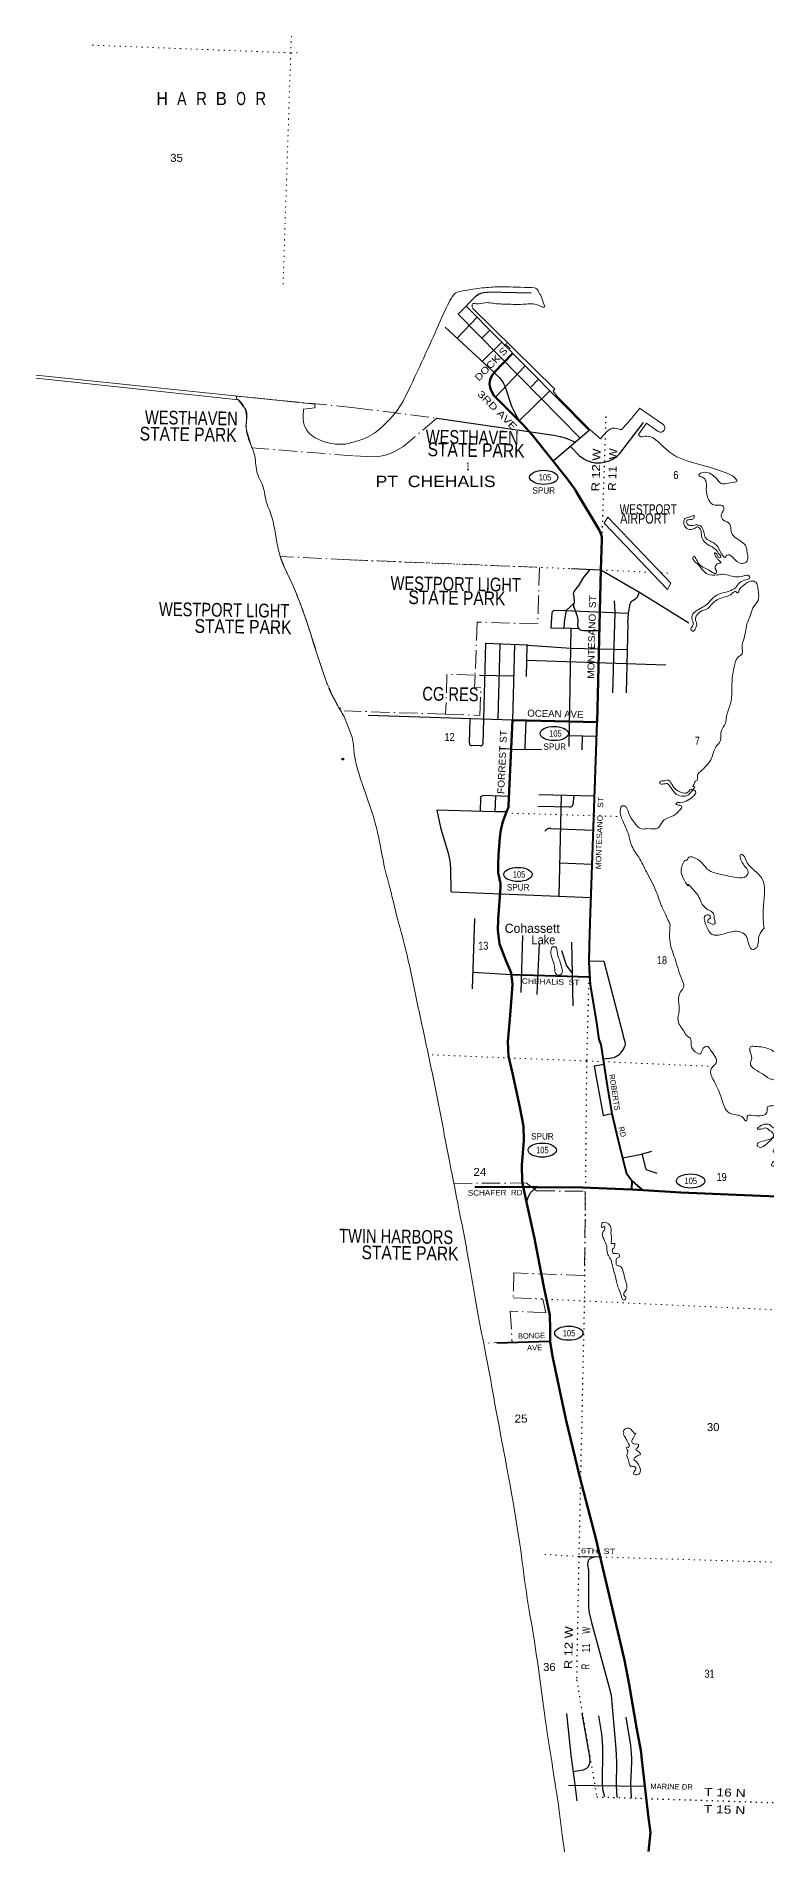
# Model space of a CAD drawing. Header units: feet. Extents: x -820980 to -751810, y -353855 to -168743.
# Drawn here: x -791292 to -775296, y -235966 to -196412 of the extents above; entities that cross this region are included whole.
import ezdxf
from ezdxf.enums import TextEntityAlignment as Align

# ---------------------------------------------------------------- set-up
doc = ezdxf.new("R2010")
doc.units = ezdxf.units.FT
doc.header["$LTSCALE"] = 80
doc.header["$PDMODE"] = 32
doc.header["$PDSIZE"] = 40
doc.linetypes.add('DOT_DASHED', pattern=[7.7, 5, -1.2, 0.3, -1.2])
doc.linetypes.add('DOTTED', pattern=[1.5, 0.3, -1.2])
for name, color, linetype in [('14', 7, 'Continuous'), ('27', 7, 'Continuous'), ('30', 7, 'Continuous'), ('41', 7, 'Continuous'), ('42', 7, 'Continuous')]:
    doc.layers.add(name, color=color, linetype=linetype)
for name, color, linetype, lineweight in [('17', 7, 'Continuous', 25), ('23', 7, 'Continuous', 70), ('24', 7, 'Continuous', 25), ('26', 7, 'Continuous', 40), ('29', 7, 'Continuous', 25), ('36', 7, 'Continuous', 13), ('39', 7, 'Continuous', 13), ('44', 7, 'DOT_DASHED', 13), ('6', 7, 'DOTTED', 25), ('7', 7, 'DOTTED', 13)]:
    doc.layers.add(name, color=color, linetype=linetype, lineweight=lineweight)

msp = doc.modelspace()

# ---------------------------------------------------------------- linework, layer by layer
at = {"layer": '14'}
msp.add_point((-784581.02, -212219.98), dxfattribs=at)
at = {"layer": '17'}
for centre, major_axis in [((-780179, -206060.03), (-309.24, 1)), ((-779950.18, -211662.08), (-309.24, 1)), ((-780745.03, -214744.33), (-309.24, 1)), ((-780213.07, -220772.42), (309.24, -1)), ((-776963.81, -221447.85), (309.24, -1)), ((-779631.02, -224777.01), (309.24, -1))]:
    msp.add_ellipse(centre, major_axis=major_axis, ratio=0.500121, dxfattribs=at)
at = {"layer": '23'}
for p, q in [((-780557.07, -221900.74), (-780629.5, -221572.46)), ((-778006.1, -221651.56), (-778254.85, -221636.18))]:
    msp.add_line(p, q, dxfattribs=at)
for points in [[(-779010.98, -211416.85), (-778928.45, -208085.71), (-778906.3, -207427.81), (-778906.52, -207402.12), (-778910.12, -207365.04), (-778917.58, -207328.54), (-778928.81, -207293.02), (-778943.69, -207258.87), (-778966.29, -207210.87), (-779460.21, -206386.28), (-779501.19, -206319.06), (-779656.34, -206099.5), (-780430.57, -205132.03), (-780629.21, -204910.9), (-781269.37, -204267.47), (-781319.15, -204189.24), (-781353.81, -204104.7), (-781365.41, -204014.08), (-781353.15, -203923.53), (-781317.88, -203839.25), (-781262, -203766.96), (-780857.51, -203347.34)], [(-781179.57, -215722.95), (-781129.46, -215024.78), (-781127.19, -214983.4), (-781129.27, -214942.02), (-781135.65, -214901.08), (-781140.05, -214884.49), (-781146.82, -214859.35), (-781151.71, -214834.49), (-781169.6, -214743.54), (-781174.51, -214718.6), (-781175.31, -214693.54), (-781180.77, -214522.22), (-781174.02, -214316.78), (-781139.63, -213934.87), (-781121.14, -213775.46), (-781086.08, -213618.86), (-781034.85, -213466.79), (-780977.47, -213339.29), (-780964.24, -213307.06), (-780954.45, -213273.63), (-780948.21, -213239.35), (-780948.02, -213237.85), (-780861.77, -211371.55), (-779010.98, -211416.85)], [(-780659.96, -221101.9), (-780618.37, -220560.21), (-780619.87, -220252.28), (-780703.36, -219829.84), (-780862.5, -219089.79), (-780949.06, -218717.6), (-780966.46, -218401.27), (-780916.01, -217822.82), (-780867.6, -217151.75), (-780894.32, -216895.59), (-780999.47, -216641.71), (-781152.23, -216264.03), (-781188.06, -215963.39), (-781179.57, -215722.95)], [(-778006.1, -221651.56), (-777175.93, -221702.9), (-775957.07, -221749.98), (-774904.88, -221791.37), (-774004.93, -221809.26), (-773863.83, -221812.14), (-773630.41, -221775.28), (-773085.37, -221565.97), (-772411.55, -221349.45), (-771375.07, -220994.04), (-769775.09, -220432.21), (-768591.26, -220027.28), (-768183.71, -219857.19), (-767761.68, -219572.72), (-767433.33, -219251.96), (-767009.33, -218780.38), (-766689.61, -218393.02), (-766248.83, -217793.02), (-766113.75, -217530.71), (-766019.59, -217313.1), (-765855.41, -216773.39), (-765728.25, -216246.88)], [(-780629.5, -221572.46), (-780655.44, -221454.9), (-780659.96, -221101.9)], [(-780340.13, -221584.16), (-780607.58, -221573.35), (-780629.5, -221572.46)], [(-778254.85, -221636.18), (-778442.37, -221624.58), (-779331.98, -221592.84), (-780314.55, -221585.19), (-780340.13, -221584.16)], [(-777887.49, -236107.92), (-777846.6, -235696.29), (-777896.79, -235314.84), (-778042.61, -234041.79), (-778046.42, -233937.07), (-778151.62, -233401.46), (-778308.46, -232458.21), (-778413.78, -231928.63), (-779038.63, -229268.52), (-779391.91, -227922.48), (-779694.62, -226656.03), (-779983.75, -225317.43), (-780040.78, -224974.07), (-780038.44, -224674.27), (-780046.27, -224380.29), (-780179.85, -223761.55), (-780389.86, -222672.23), (-780554.6, -221911.93), (-780557.07, -221900.74)]]:
    msp.add_lwpolyline(points, dxfattribs=at)
msp.add_lwpolyline([(-780659.96, -221101.9), (-780660.02, -221102.63), (-780659.98, -221100.62)], close=True, dxfattribs=at)
at = {"layer": '24'}
msp.add_lwpolyline([(-780557.07, -221900.74), (-780545.24, -221870.87), (-780505.37, -221770.14), (-780467.44, -221710.18), (-780363.61, -221607.4), (-780340.13, -221584.16)], dxfattribs=at)
at = {"layer": '26'}
for p, q in [((-779162.27, -215791.95), (-779010.98, -211416.85)), ((-778254.85, -221636.18), (-778241.04, -221444.09)), ((-781685.49, -221577.85), (-780629.5, -221572.46)), ((-781204.6, -224984.55), (-780044.33, -224951.85))]:
    msp.add_line(p, q, dxfattribs=at)
for points in [[(-778241.04, -221444.09), (-778271.17, -221417.07), (-778363.06, -221296.31), (-778546.56, -220567.79), (-778678.82, -219981.27), (-778784.36, -219367.17), (-778921.88, -218460.57), (-778967.91, -218356.92), (-779025.28, -217935.06), (-779157.5, -217157.37), (-779188.78, -216659.13), (-779179.67, -216287.74), (-779162.27, -215791.95)], [(-780893.05, -216933.77), (-780891.12, -216933.89), (-779177.24, -216982.02)], [(-778006.1, -221651.56), (-778032.78, -221628.39), (-778119.31, -221553.25), (-778241.04, -221444.09)]]:
    msp.add_lwpolyline(points, dxfattribs=at)
at = {"layer": '29'}
for p, q in [((-781659.12, -202086.94), (-782056.98, -202492.41)), ((-780457.89, -202033.19), (-781419.98, -202013.06)), ((-782056.98, -202492.41), (-779379.3, -205200.05)), ((-781880.67, -202312.73), (-779187.39, -205036.15)), ((-782337.61, -202774.28), (-781262, -203766.96)), ((-781635.99, -202560.15), (-782074.92, -203016.72)), ((-781358.51, -202840.73), (-781538.67, -203016.52)), ((-781106.9, -203107.13), (-781519.86, -203516.68)), ((-780583.51, -203624.4), (-781231.04, -204298.92)), ((-780296.52, -203914.61), (-780472.4, -204094.72)), ((-780714.74, -204824.93), (-780043.74, -204170.22)), ((-782523.91, -204766.53), (-779962.45, -205135.3)), ((-778512.79, -205535.63), (-777997.94, -204862.22)), ((-779187.39, -205036.15), (-779971.44, -205705.76)), ((-779727.97, -208969.44), (-779962.3, -208977.44)), ((-779727.97, -208969.44), (-778321.58, -209027.83)), ((-778339.09, -209239.99), (-778374.85, -210774.77)), ((-779413.21, -209371.08), (-779741.01, -209359.81)), ((-779589.79, -209368.26), (-779632.69, -211947.51)), ((-781456.86, -209688.04), (-780544.41, -209725.49)), ((-780823.17, -209714.05), (-780861.77, -211371.55)), ((-780547.34, -209729.49), (-780566.59, -210418.23)), ((-781584.73, -210384.81), (-780842.14, -210403.77)), ((-777507.65, -210170.23), (-780556.82, -210068.62)), ((-780861.77, -211371.55), (-784020.83, -211265.5)), ((-781565.86, -211930.01), (-781759.35, -211924.95)), ((-780888.54, -212003.79), (-781153.18, -211989.56)), ((-779625.73, -211708.86), (-779022.74, -211722.01)), ((-779338.32, -211718.25), (-779345.24, -212017.79)), ((-781565.73, -213074.93), (-781572.76, -213362.45)), ((-780938.76, -213040.18), (-781504.1, -213018.95)), ((-781235.57, -213028.9), (-781247.6, -213371.62)), ((-780289.44, -212998.24), (-779068.7, -213023.27)), ((-779799.89, -213008.28), (-779851.34, -215216.88)), ((-779523.11, -213013.95), (-779545.3, -213220.23)), ((-779607.72, -213273.51), (-780307.56, -213259)), ((-780028.61, -213740.62), (-779092.14, -213772.5)), ((-782223.67, -214614), (-782216.23, -215098.81)), ((-779834.35, -214487.41), (-779117.97, -214516.23)), ((-782195.43, -215123.87), (-779143.27, -215244.97)), ((-781697.65, -215705.2), (-781749.82, -217244.93)), ((-780641.85, -216078.1), (-780682.45, -217328.91)), ((-780283.69, -216247.02), (-780329.6, -217368.91)), ((-779573.8, -216224.48), (-779543.11, -217619.74)), ((-781726.54, -216882.53), (-780893.05, -216933.77)), ((-779412.28, -229656.7), (-778940.82, -229669.84)), ((-779638.57, -234658.01), (-777974.48, -234685.45))]:
    msp.add_line(p, q, dxfattribs=at)
for points in [[(-781659.12, -202086.94), (-781611.17, -202056.96), (-781558.16, -202034.52), (-781490.87, -202020.24), (-781419.98, -202013.06)], [(-781262, -203766.96), (-781154.41, -203875.33), (-781101.39, -203936.52), (-781060.61, -204005.87), (-781025.95, -204083.38), (-780913.8, -204417.89), (-780883.21, -204501.52), (-780805.73, -204660.61), (-780714.74, -204824.93)], [(-779962.45, -205135.3), (-779820.86, -205163.4), (-779710.75, -205196.03), (-779588.4, -205247.02), (-779490.53, -205293.94)], [(-779597.69, -205386.56), (-779396.73, -205589.69), (-779304.97, -205654.96), (-779235.64, -205693.72), (-779129.61, -205726.35), (-779052.13, -205740.63), (-778935.9, -205742.67), (-778858.41, -205730.43), (-778750.34, -205701.87), (-778666.74, -205663.12), (-778570.9, -205595.81), (-778512.79, -205535.63)], [(-779569.58, -208052.47), (-778927.15, -208082.54), (-778060.86, -208584.17), (-777000.26, -209241.84)], [(-779169.01, -208071.7), (-779306.01, -208238.76), (-779332.73, -208277.37), (-779415.27, -208419.36), (-779498.4, -208528.66), (-779523.93, -208563.72), (-779531.65, -208585.69), (-779535.81, -208608.86), (-779531.65, -208628.47), (-779519.77, -208692.62), (-779512.65, -208762.73), (-779512.65, -208785.3), (-779529.27, -208854.21), (-779530.47, -208874.42), (-779526.9, -208888.67), (-779517.4, -208913.62), (-779467.52, -209037.18), (-779450.31, -209096.01), (-779438.43, -209145.91), (-779434.27, -209189.26), (-779441.39, -209300.95), (-779435.46, -209333.04), (-779417.64, -209360.35), (-779391.51, -209388.87), (-779380.83, -209396.01), (-779365.39, -209400.76), (-779310.76, -209405.5), (-778959.09, -209411.01)], [(-779519.88, -208815.28), (-779688.41, -208972.72), (-779724.67, -209176.1), (-779736.24, -209242.13), (-779741.01, -209359.81)], [(-778639.13, -208763.51), (-778626.73, -209006.9), (-778677.84, -210769.69)], [(-778339.09, -209239.99), (-778321.79, -209029.16), (-778290.92, -208829.55), (-778276.66, -208796.29), (-778260.64, -208774.31), (-778245.79, -208760.64), (-778169.78, -208717.87), (-778138.9, -208689.35), (-778130, -208678.07), (-778117.53, -208658.46), (-778096.15, -208603.81), (-778090.88, -208566.79)], [(-780003.86, -209023.9), (-780023.74, -209347.91), (-779741.01, -209359.81)], [(-779962.3, -208977.44), (-779971.96, -208979.85), (-779980.28, -208983.42), (-779990.67, -208991.44), (-779995.12, -208997.68), (-779999.28, -209005.4), (-780003.86, -209023.9)], [(-781456.86, -209688.04), (-781497.65, -211350.2), (-781515.78, -211891.87)], [(-781138.03, -209701.12), (-781182.34, -211345.97), (-781182.73, -211358.18)], [(-780544.41, -209725.49), (-780530.41, -209727.83), (-779590.61, -209798.04), (-778352.77, -209827.31)], [(-781807.49, -211872.81), (-781789.48, -211339.38), (-781787.57, -211339.51)], [(-780575.3, -211377.2), (-780592.21, -211967.24), (-780594.09, -212002.94)], [(-781807.49, -211872.81), (-781804.12, -211898.82), (-781799.37, -211909.51), (-781794.32, -211913.97), (-781779.78, -211921.98), (-781759.35, -211924.95)], [(-781565.86, -211930.01), (-781545.23, -211927.92), (-781536.32, -211924.95), (-781529.49, -211919.91), (-781519.69, -211908.91), (-781515.78, -211891.87)], [(-780888.54, -212003.79), (-780228.35, -212013.21), (-780230.26, -212009.14)], [(-781565.73, -213074.93), (-781559.48, -213054.28), (-781544.04, -213032.89), (-781527.41, -213022.2), (-781504.1, -213018.95)], [(-780999.34, -213377.01), (-781253.62, -213371.48), (-782522.51, -213341.79)], [(-782522.51, -213341.79), (-782442.03, -213719.37), (-782275.82, -214281.77)], [(-779607.72, -213273.51), (-779583.91, -213268.73), (-779563.72, -213255.66), (-779550.66, -213240.21), (-779545.3, -213220.23)], [(-780028.61, -213740.62), (-780065.48, -213741.01), (-780073.79, -213742.2), (-780090.42, -213748.14), (-780111.79, -213761.21), (-780140.3, -213783.78), (-780147.42, -213793.29), (-780153.68, -213805.04)], [(-782275.82, -214281.77), (-782235.21, -214446.75), (-782228.08, -214520.42), (-782223.67, -214614)], [(-782216.23, -215098.81), (-782210.87, -215113.89), (-782195.43, -215123.87)], [(-779794.67, -216404.73), (-779683.24, -216741.26), (-779560.56, -216901.39)], [(-779184.64, -216631.28), (-778861.21, -216642.72), (-778433.13, -218295.6)], [(-778878.8, -218773.23), (-778732.56, -218763.94), (-778648.99, -218745.37), (-778574.71, -218712.85), (-778523.64, -218675.69), (-778484.18, -218636.21), (-778451.68, -218589.77), (-778405.25, -218508.48), (-778395.97, -218485.26), (-778391.32, -218452.75), (-778400.61, -218406.3), (-778407.57, -218383.08), (-778433.13, -218295.6)], [(-778855.38, -218898.7), (-779076.7, -218938.11), (-778882.51, -220015), (-778761.66, -219989.38), (-778681.66, -219973.38)], [(-778451.93, -220939.44), (-778042.28, -220858.66), (-777815.81, -220793.24)], [(-778030.14, -220854.91), (-777954.31, -221164.48), (-777936.83, -221193.04), (-777903.07, -221211.9), (-777701.46, -221276.73)], [(-779047.68, -229666.98), (-779127.36, -229690.78), (-779162.18, -229707.03), (-779183.06, -229725.64), (-779199.32, -229741.87), (-779215.57, -229781.35), (-779220.2, -229827.83), (-779201.63, -229976.46), (-779197, -230029.85), (-779201.63, -230775.37), (-779185.39, -230891.47), (-779136.63, -231100.51), (-778755.93, -232493.95), (-778707.19, -232691.35), (-778690.93, -232865.54), (-778602.72, -233863), (-778588.79, -234147.51), (-778598.07, -234677.01), (-778580.23, -234930.12)], [(-779445.25, -235001.55), (-779510.39, -234538.83), (-779580.03, -234004.67), (-779617.18, -233656.31), (-779674.41, -233092.08)], [(-779538.24, -234363.49), (-779308.43, -234324.01), (-779278.25, -234312.39), (-779263.99, -234304.51), (-779233.81, -234285.93), (-779206.29, -234256.66), (-779178.43, -234205.56), (-779162.18, -234133.57), (-779169.14, -234038.35), (-779335.7, -233095.14)], [(-778845.24, -234918.83), (-778878.97, -234781.52), (-778892.9, -234651.47), (-778888.25, -233861.84), (-778892.9, -233707.4), (-778906.83, -233541.35), (-778976.51, -233144.91)], [(-778260.21, -234939.26), (-778275.41, -234628.24), (-778249.88, -234157.95), (-778252.2, -234070.86), (-778259.16, -233967.51), (-778275.41, -233796.82), (-778377.93, -233170.6)]]:
    msp.add_lwpolyline(points, dxfattribs=at)
at = {"layer": '36'}
for p, q in [((-777469.43, -208511), (-778854.5, -207064.58)), ((-777468.94, -208512.8), (-777394.35, -208377.4))]:
    msp.add_line(p, q, dxfattribs=at)
msp.add_lwpolyline([(-778854.5, -207064.58), (-778779.91, -206929.18), (-777394.35, -208377.4)], dxfattribs=at)
at = {"layer": '39'}
for p, q in [((-780248.2, -202061.71), (-780157.13, -202330.05)), ((-791292.29, -203889.81), (-786859.18, -204364.36)), ((-785436.6, -204566.2), (-785188.55, -204541.09)), ((-778085.2, -204545.33), (-777570.53, -204899.89))]:
    msp.add_line(p, q, dxfattribs=at)
for points in [[(-781729.04, -202368.63), (-779940.38, -204132.25), (-779973.51, -204175.68), (-779875.96, -204296.5), (-779166.12, -205018.29), (-778937.99, -205220.52)], [(-791288.1, -203828.48), (-785187.59, -204462.65), (-785188.55, -204541.09)], [(-777675.24, -205056.58), (-777928.27, -204874.47), (-778104.13, -205124.3)]]:
    msp.add_lwpolyline(points, dxfattribs=at)
msp.add_arc((-777624.6, -204977.09), 94.25, 237.49945, 54.99392, dxfattribs=at)
for points in [[(-784350.41, -205289.47), (-784092.46, -205206.42), (-783702.86, -204940.29), (-783375.21, -204576.27), (-783098.32, -204064.4), (-782711.68, -203235.66), (-782408.84, -202557.64), (-782202.45, -202142.57), (-782105.4, -202026.3), (-781947.74, -201979.77), (-781524.75, -201917.33), (-781156.86, -201893.8), (-780510.76, -201904.89), (-780299.74, -201980.15), (-780251.46, -202061.64), (-780247.44, -202061.73)], [(-780157.13, -202330.05), (-780203.65, -202335.99), (-780271.3, -202310.3), (-780408.75, -202264.9), (-780493.06, -202264.93), (-780633.82, -202275.7), (-781061.24, -202269.72), (-781195.61, -202264.57), (-781319.72, -202249.61), (-781462.02, -202240.26), (-781655.22, -202261.85), (-781737.62, -202265.95), (-781746.49, -202301.91), (-781745.18, -202332.08), (-781729.93, -202366.59), (-781731.84, -202362.53)], [(-786859.18, -204364.36), (-786716.04, -204563.03), (-786689.38, -205026.9), (-786596.55, -205334.33), (-786507.76, -205589.27), (-786446.43, -205986.05), (-786338.98, -206225.61), (-786238.3, -206644.02), (-786159.49, -206844.25), (-786004.24, -207572.64), (-785992.88, -207619.9)], [(-785436.49, -204563.79), (-785446.93, -204786.76), (-785367.71, -205029.27), (-785041.01, -205261.14), (-784698.29, -205334.65), (-784464.77, -205321.46), (-784350.41, -205289.47)], [(-778937.99, -205220.52), (-778810.05, -205070.82), (-778679.59, -204985.48), (-778553.43, -204998.47), (-778473.41, -205010.39), (-778436.41, -204973.08), (-778370.44, -204898.28), (-778248.84, -204762.5), (-778176.43, -204669.76), (-778141.29, -204626.39), (-778092.73, -204565.94), (-778085.2, -204545.33)], [(-778104.7, -205123.49), (-778077.5, -205162.3), (-777965.05, -205160.91), (-777664.97, -205290.48), (-777466.55, -205475.94), (-777262.9, -205609.29), (-776667.3, -205806.05), (-776147.41, -205978.94), (-775979.32, -206087.35), (-775950.63, -206148.29), (-776007.27, -206167.06), (-776178.5, -206193.19), (-776296.91, -206192.43), (-776361.72, -206130.64), (-776428.2, -206054.74), (-776544.69, -205971.66), (-776694.79, -205952.07), (-776780.22, -206000.3), (-776782.41, -206008.29), (-776697.36, -206062.51), (-776632.74, -206132.33), (-776621.18, -206325.48), (-776570.01, -206541.65), (-776484.31, -206654.15), (-776364.17, -206667.01), (-776246.41, -206695.88), (-776237.83, -206758.36), (-776299.1, -206889.53), (-776241.3, -206993.34), (-776108.85, -207080.82), (-776083.29, -207189.91), (-776055.72, -207299.05), (-775852.87, -207466.53), (-775745.24, -207585.58), (-775733.2, -207672.25), (-775715.34, -207767.09), (-775721.65, -207865.39), (-775728.5, -207884.17)], [(-775728.5, -207884.17), (-775759.07, -207920.77), (-775849.86, -207940.75), (-776041.61, -207813.71), (-776142.57, -207753.08), (-776183.31, -207778.25), (-776210.23, -207813.78), (-776251.75, -207786.69), (-776367.4, -207581.07), (-776519.17, -207460.99), (-776622.09, -207398.31), (-776682.64, -207240.18), (-776744.31, -207130.25), (-776839.91, -207097.88), (-776990.8, -207112.43), (-777049.81, -207060.82), (-777044.49, -207004.69), (-776957.62, -206980.6), (-776896.91, -206959.92), (-776887.95, -206919.95), (-776893.27, -206889.69), (-776915.57, -206899.22), (-776968.39, -206926.11), (-777055.08, -206942.16), (-777104.3, -206987.22), (-777110.42, -207077.48), (-777072.12, -207156.74), (-776950.68, -207199.76), (-776859.56, -207165.73), (-776812.9, -207144.72), (-776747.91, -207198.47), (-776727.15, -207341.61), (-776667.77, -207463.54), (-776543.43, -207554.85), (-776409.07, -207646.39), (-776336.99, -207740.5), (-776300.18, -207797.61), (-776334.85, -207820.91), (-776373.8, -207769.77), (-776418.68, -207714.48), (-776436.65, -207710.04), (-776429.88, -207764.44), (-776383.23, -207829.82), (-776342.22, -207879), (-776297.16, -207926.26), (-776361.78, -207942.83), (-776417.21, -207995.78), (-776426.78, -208061.86), (-776399.63, -208102.68), (-776402.8, -208152.83), (-776488.79, -208138.76), (-776603.51, -208065.76), (-776726.49, -208002.61), (-776824.19, -207887.82), (-776876.02, -207786.15)], [(-785992.88, -207619.9), (-785931.95, -207839.03), (-785735.89, -208285.24), (-785315.35, -209382), (-784969.66, -210439.67), (-784708.34, -211019.19), (-784550.16, -211290.99)], [(-776876.02, -207786.15), (-776906.16, -207787.45), (-776917.03, -207823.36), (-776833.33, -207935.82), (-776586.07, -208178.68), (-776379.66, -208193.55), (-776250.84, -208178.48), (-776097.06, -208212.22), (-775951.08, -208235.72), (-775777.84, -208209.64), (-775697.5, -208207.5), (-775666.52, -208256.45), (-775729.6, -208293.14), (-775893.84, -208363.64), (-775978.57, -208468.14), (-776122.93, -208547.13), (-776463.39, -208685.83), (-776603.37, -208835.25), (-776855.89, -208990.07), (-776941.09, -209114.65), (-776909.88, -209239.94), (-776923.7, -209315.96), (-776959.53, -209389.46), (-776922.21, -209424.49), (-776852.22, -209349.78), (-776833.88, -209251.76), (-776858.42, -209184.89), (-776840.36, -209098.92), (-776755.76, -209000.44), (-776591.48, -208927.94), (-776488.64, -208821.86), (-776341.71, -208718.81), (-776066.11, -208606.72), (-775998.73, -208558.07), (-775968.55, -208554.76), (-775961.18, -208583.06), (-775937.19, -208587.64), (-775899.49, -208520.21), (-775837.62, -208449.33), (-775670.4, -208336.72), (-775574.08, -208330.14)], [(-775574.08, -208330.14), (-775540.32, -208353.82), (-775485.93, -208517.83), (-775489.4, -208752.82), (-775599.56, -208914.98), (-775657.75, -209086.4), (-775732.13, -209263.47), (-775764.52, -209447.55), (-775817.4, -209649.23), (-775838.31, -209771.3), (-775837.66, -209915.97), (-775923.7, -209990.3), (-776011.06, -210207.25), (-776052.64, -210441.34), (-776096.35, -211024.96), (-776178.76, -211288.23), (-776200.18, -211432.39), (-776294.81, -211617.02), (-776317.78, -211827.44), (-776402.75, -211941.98), (-776507.13, -212200.72), (-776717.94, -212460.98), (-776817.33, -212591.26), (-776811.35, -212650.35)], [(-784550.16, -211290.99), (-784462.26, -211516.36), (-784357.02, -211824.2), (-784340.84, -211991.33), (-784112.7, -212882.68), (-783883.75, -213567.11), (-783781.27, -213993.43), (-783677.31, -214528.27), (-783556.07, -215011.28), (-783471.51, -215344.75), (-783400.14, -215641.76)], [(-776811.35, -212650.35), (-776813.14, -212669.71), (-776868.24, -212708.6), (-776883.5, -212760.48), (-776915, -212820.02), (-776873.01, -212827.03), (-776908.33, -212878.44), (-776962.73, -212887.21), (-777022.31, -212946.09), (-777184.91, -212946.3), (-777375.59, -212773.08), (-777465.72, -212678.55), (-777528.29, -212693.16), (-777621, -212709.08), (-777647.87, -212742.6), (-777576.21, -212768.39), (-777481.64, -212758.55), (-777397.24, -212840.88), (-777274.31, -212992.43), (-777112.69, -213034.39), (-776978.78, -212973.23), (-776892.75, -212898.89), (-776855.28, -212927.9), (-776889.49, -213017.51), (-777026.29, -213116.77), (-777184.22, -213175.36), (-777250.43, -213173.81), (-777287.2, -213201.08), (-777255.52, -213219.9), (-777187.59, -213233.54)], [(-777234.94, -213373.35), (-777310.87, -213441.61), (-777456.95, -213508.51), (-777568.89, -213574.2), (-777678.86, -213728.34), (-777897.96, -213741.3), (-778042.65, -213747.96), (-778203.84, -213601.54), (-778317.9, -213414.04), (-778412.32, -213245.07), (-778462.48, -213243.9), (-778502.47, -213323.33), (-778450.04, -213571.67), (-778387.06, -213711.77), (-778320.82, -213884.09), (-778265.36, -214088.31), (-778101.28, -214369.4), (-777930.07, -214688.84), (-777724.9, -215101.48), (-777621.06, -215383.17), (-777518.01, -215612.61), (-777453.03, -215752.76), (-777413.1, -215848.12)], [(-777187.59, -213233.54), (-777155.96, -213254.37), (-777204.06, -213337.63), (-777234.94, -213373.35)], [(-776615.21, -215877.73), (-776663.64, -215731.04), (-776658, -215660.86), (-776605.04, -215627.94), (-776549.14, -215641.31), (-776532.35, -215695.94), (-776581.34, -215730.96), (-776584.47, -215779.11), (-776523.07, -215814.7), (-776457.29, -215834.32), (-776428.45, -215802.85), (-776444.78, -215728.13), (-776450.98, -215649.63), (-776475.56, -215584.76), (-776598.27, -215509.57), (-776750.26, -215313.14), (-776833.02, -215160.52), (-777023.6, -214983.28), (-777021.69, -214987.34), (-777107.11, -214862.79), (-777156.5, -214570.31), (-777105.64, -214454.98), (-777072.93, -214429.62), (-777046.85, -214430.23), (-777028.05, -214398.53), (-777007.28, -214368.88), (-776849.26, -214392.67), (-776709.2, -214498.41), (-776568.26, -214652.39), (-776353.32, -214731.75), (-775951.7, -214811.46), (-775746.27, -214782.11), (-775706.38, -214706.7), (-775720.93, -214642.07), (-775796.93, -214543.86), (-775862.33, -214421.78), (-775882.53, -214340.95), (-775873.76, -214309.01), (-775833.59, -214307.94), (-775758.01, -214424.22), (-775578.54, -214647.41), (-775388.7, -214856.78), (-775345.93, -215088.83), (-775372.36, -215447.83), (-775376.25, -215700.89), (-775362.22, -215874), (-775358.11, -215921.27)], [(-783400.14, -215641.76), (-783204.5, -216377.62), (-782957.26, -217512.04), (-782703.06, -218696.92), (-782462.78, -219875.45), (-782236.57, -221053.67), (-782036.9, -222062.27), (-781805.69, -223288.9), (-781632.31, -224304.97), (-781445.29, -225246.87), (-781227.5, -226443.02), (-780703.25, -229392.7), (-780560.69, -230440.28), (-780384.57, -231516.78), (-780142.18, -233258.83), (-779977.77, -234318.97), (-779864.49, -235041.91), (-779743.85, -235986.37), (-779597.61, -237050.13), (-779530.7, -237496.35), (-779418.92, -238100.52), (-779327.39, -238996.05), (-779243.93, -239987.99), (-779175.94, -240951.41), (-779082.75, -241768.49), (-778920.42, -243210.93), (-778790.96, -244497.7), (-778715.54, -245584.04), (-778613.17, -247011.08), (-778552.23, -248306.39), (-778446.75, -249681.17), (-778449.44, -250850.3), (-778424.28, -251842.97), (-778376.69, -252536.28), (-778381.48, -253803.98), (-778362.81, -255955.63), (-778371.24, -256921.39), (-778424.43, -257628.57), (-778423.9, -258077.34), (-778361.91, -258565.71), (-778412.83, -259450.04), (-778487.42, -260313.71), (-778536.18, -260622.54), (-778639.55, -260948.27), (-778638.91, -261107.27), (-778671.34, -261309.8), (-778708.6, -261455.88), (-778711.16, -261576.57), (-778721.58, -261604.82)], [(-777413.1, -215848.12), (-777415.41, -216223.92), (-777297.18, -216618.95), (-777149.72, -217056.88), (-777112.53, -217198.57), (-777187.32, -217313.64), (-777218.21, -217727.51), (-777240.94, -217946.35), (-777103.35, -218186.86), (-777042.96, -218276.74), (-776975.64, -218324.51), (-776950.85, -218482.03), (-776815.88, -218656.06), (-776761.98, -218673.36), (-776707.71, -218577.96), (-776609.58, -218499.64), (-776526.96, -218583.97), (-776406.35, -218866.36), (-776461.99, -218931.54), (-776522.03, -219014.73), (-776476.13, -219219), (-776305.2, -219593.06), (-776102.18, -219969.84), (-775856.3, -220031.62), (-775806.98, -220074.97), (-775749.92, -220132.58), (-775731.42, -220112.87), (-775727.79, -220036.48), (-775594.7, -220015.27), (-775389.68, -220013.77), (-775297.96, -219953.41), (-775279.16, -219825.04), (-775224.5, -219806.12), (-775035.3, -219792.19), (-774886.18, -219773.36), (-774772.11, -219890.59), (-774826.38, -220080.56), (-774962.67, -220158.04), (-775054.47, -220222.42), (-775158.24, -220282.51), (-775209.44, -220233.08), (-775327.4, -220204.31), (-775444.89, -220248), (-775504.42, -220307.05), (-775422.15, -220312.9), (-775307.1, -220289.28), (-775210.17, -220361.86), (-775170.63, -220392.92), (-775147.76, -220451.78), (-775310.77, -220556.85), (-775506.12, -220671.26), (-775490.48, -220691.73), (-775263.54, -220604.18), (-775041.69, -220472.24), (-774973.04, -220552.24), (-775096.64, -220694.4), (-775147.41, -220814.02), (-775089.58, -220835.42), (-775062.23, -220872.25), (-775113.34, -220913.38), (-775082.57, -220978.46), (-775147.87, -221025.31), (-775185.91, -221113.01), (-775139.96, -221126.1), (-775033.12, -221015.77), (-774976.03, -220787.62), (-774896.24, -220626.39), (-774837.09, -220680.02), (-774870.81, -220753.73), (-774882.09, -220811.84), (-774843.71, -220802.62), (-774816.27, -220835.43), (-774863.2, -220868.6), (-774912.34, -220911.79), (-774926.53, -221012.09), (-774981.75, -221057.16), (-775083.93, -221231.99), (-775014.01, -221251.64), (-774989.39, -221322.62), (-774939.94, -221265.36), (-774941.91, -221263.3), (-774833.61, -221273.75), (-774798.26, -221312.76), (-774770.14, -221313.39), (-774732.4, -221239.76), (-774605.09, -221111.77), (-774525.81, -221163.84), (-774567.9, -221253.46), (-774647.22, -221297.99), (-774691.15, -221379.53), (-774757.78, -221394.15)], [(-776615.21, -215877.73), (-776491.4, -216055.19), (-776290.53, -216059.63), (-776039.91, -215992.73), (-775863.32, -216004.68), (-775740.82, -216103.99), (-775733.17, -216122.27), (-775686.5, -216290.33), (-775602.13, -216386.78), (-775518.7, -216338.31), (-775476.31, -216140.02), (-775421.1, -216000.38), (-775358.11, -215921.27)], [(-779989.99, -216327.97), (-779921.69, -216329.48), (-779880.32, -216463.21), (-779822.19, -216659.7), (-779779.23, -216813.59), (-779773.72, -216837.86), (-779799.7, -216925.83), (-779900.35, -216933.67), (-779943.13, -216771.73), (-780004.9, -216557.05), (-780019.35, -216385.68), (-779991.38, -216330.72)], [(-775665.18, -218601.02), (-775655.31, -218514.7), (-775558.63, -218504.77), (-775380.11, -218520.79), (-775125.09, -218625.04), (-774899.68, -218799.06), (-774612.85, -218920.11), (-774389.76, -218919.01), (-774243.5, -218940.36), (-774192.17, -218983.75), (-774077.8, -219181.48), (-774020.57, -219231.04), (-773824.4, -219267.58), (-773582.62, -219427.88), (-773491.58, -219588.87), (-773450.76, -219748.76), (-773480.29, -219909.09), (-773564.87, -219917.28), (-773684.54, -219779.81), (-773726.6, -219678.26), (-773749.47, -219430.23), (-773781.01, -219401.36), (-773939.4, -219383.77), (-773907.77, -219503.2), (-773946.45, -219621.07), (-774002.99, -219633.91), (-774089.62, -219549.49), (-774085.35, -219442.92), (-774094.84, -219416.55), (-774146, -219365.11), (-774213.74, -219337.45), (-774280.97, -219285.66), (-774275.34, -219209.31), (-774245.63, -219135.51), (-774256.24, -219066.85), (-774317.87, -219035.31), (-774366.2, -219040.27), (-774404.67, -219148.09), (-774406.76, -219152.07), (-774478.26, -219301.42), (-774564.97, -219410.18), (-774626.94, -219394.72), (-774674.47, -219266.89), (-774654.9, -219102.31), (-774678.71, -218993.11), (-774752.61, -218971.36), (-774798.16, -219034.74), (-774908.86, -219042.36), (-775008.99, -219120.64), (-775065.28, -219215.99), (-775174.13, -219231.69), (-775378.64, -219114.48), (-775565.11, -218999.67), (-775656.88, -218872.87), (-775631.02, -218790.94), (-775633.38, -218712.4), (-775659.84, -218622.29), (-775665.06, -218599.99)], [(-778913.97, -222445.27), (-778896.02, -222357.12), (-778728.7, -222427.23), (-778708.05, -222590.69), (-778699.45, -222753.88), (-778696.8, -222818.34), (-778634.44, -222815.69), (-778627.82, -222882.25), (-778679.87, -222967.63), (-778664.95, -223022.29), (-778594.86, -223033.91), (-778519.13, -223063.76), (-778530.19, -223111.81), (-778587.12, -223142.75), (-778594.39, -223200.95), (-778584.21, -223289.72), (-778516.34, -223311.34), (-778455.52, -223381.11), (-778405.3, -223571.38), (-778380.97, -223845.6), (-778415.97, -223885.08), (-778425.33, -223947.25), (-778378.1, -223994.58), (-778425.58, -224053.91), (-778487.51, -223941.85), (-778556.12, -223765.26), (-778619.21, -223518.35), (-778667.63, -223338.18), (-778714.23, -223166.1), (-778729.66, -223135.57), (-778787.57, -223023.61), (-778800.52, -222876.42), (-778867.46, -222715.96), (-778882.12, -222554.64), (-778840.71, -222497.2), (-778859.43, -222432.39), (-778882.04, -222456.04), (-778906.27, -222461.54), (-778913.97, -222445.27)], [(-778426.64, -226945.68), (-778436.21, -226923.33), (-778316.12, -226851.53), (-778233.33, -226927.82), (-778163.97, -226973.63), (-778163.92, -226971.61), (-778222.47, -227078.99), (-778253.88, -227138.66), (-778222.85, -227191.67), (-778154.68, -227199.22), (-778108.7, -227210.3), (-778118.06, -227272.47), (-778165.32, -227321.74), (-778098.01, -227369.51), (-778063, -227424.62), (-778117.84, -227451.58), (-778164.68, -227480.73), (-778205.92, -227530.13), (-778170.57, -227569.15), (-778103.98, -227651.11), (-778069.27, -227814.88), (-778118.63, -227868.13), (-778208.86, -227858.08), (-778185.14, -227782.14), (-778163.73, -227720.23), (-778197.32, -227693.32), (-778277.46, -227681.49), (-778324.82, -227545.61), (-778358.93, -227448.26), (-778342.56, -227339.95), (-778373.59, -227286.95), (-778312.69, -227258.11), (-778340.9, -227166.93), (-778385.05, -227069.36), (-778410.44, -227034.58), (-778431.3, -226975.76), (-778426.64, -226945.68)]]:
    msp.add_spline(points, degree=3, dxfattribs=at)
at = {"layer": '44'}
for p, q in [((-784316.46, -204536.72), (-786910.28, -204281.86)), ((-784352.7, -205590.07), (-786569.28, -205413.31)), ((-784430.89, -207862.83), (-785948.71, -207787.44))]:
    msp.add_line(p, q, dxfattribs=at)
for points in [[(-786910.28, -204281.86), (-786900.72, -204352.6), (-786866.33, -204364.07), (-786698.16, -204578.2), (-786679.05, -204650.85), (-786682.87, -204765.56), (-786698.16, -204941.45), (-786682.87, -205048.51), (-786569.28, -205413.31)], [(-784316.46, -204536.72), (-782523.91, -204766.53), (-783252.6, -205383.96), (-783497.76, -205520.03), (-783643.22, -205575.67), (-783756.96, -205596.23), (-783925.58, -205609.91), (-784352.7, -205590.07)], [(-784430.89, -207862.83), (-780271.99, -208028.19), (-780311.66, -209265.09), (-781636.75, -209224.47), (-781681.66, -210384.39), (-782299.42, -210368.98), (-782327.67, -211240.42), (-784544.57, -211167.35)], [(-782327.67, -211240.42), (-781575.78, -211265.03), (-781557.6, -210662.59), (-781692.37, -210658.31), (-781681.66, -210384.39)], [(-782148.32, -221499.79), (-780561.45, -221491.7), (-780336.06, -221665.51), (-779270.16, -221669.04), (-779287.75, -223514.66), (-780836.14, -223455.93), (-780847.49, -224001.62), (-780201.05, -224030.8), (-780134.13, -224332.63), (-780914.16, -224291.48), (-780871.36, -224975.64), (-781494.07, -224994.81)]]:
    msp.add_lwpolyline(points, dxfattribs=at)
msp.add_spline([(-785948.71, -207787.44), (-785931.95, -207839.03), (-785735.89, -208285.24), (-785315.35, -209382), (-784969.66, -210439.67), (-784786.37, -210872.76), (-784728.24, -210977.88), (-784708.34, -211019.19), (-784544.57, -211167.35)], degree=3, dxfattribs=at)
at = {"layer": '6'}
for points in [[(-778822.2, -204731), (-778930.41, -208083.65), (-779011.67, -211455.48), (-779162.27, -215791.95)], [(-779162.27, -215791.95), (-779243.09, -218823.75), (-779292.15, -224072.98), (-779412.62, -229656.69), (-779461.94, -232360.25), (-779017.8, -234917.75), (-774157.71, -235073.54), (-768965.45, -235297.04), (-763594.2, -235514.44), (-759023.88, -235702.85)]]:
    msp.add_lwpolyline(points, dxfattribs=at)
at = {"layer": '7'}
for p, q in [((-777604.9, -208148.58), (-777438.67, -208156.72)), ((-780879.01, -213404.35), (-778484.13, -213478.71)), ((-779243.09, -218823.75), (-782705.4, -218685.95)), ((-779243.09, -218823.75), (-776470.46, -218942.09))]:
    msp.add_line(p, q, dxfattribs=at)
for points in [[(-785702.74, -196411.56), (-785718.5, -196775.19), (-785886.58, -201858.02)], [(-790063.18, -196608.65), (-785718.5, -196775.19), (-785553.64, -196771.45)], [(-784430.89, -207862.83), (-778930.41, -208083.65), (-777835.72, -208137.27)], [(-780368.23, -224021), (-779292.15, -224072.98), (-773871.33, -224321.66), (-773110.47, -224310.33)], [(-780159.35, -229616.03), (-779412.62, -229656.69), (-774006.03, -229818.53), (-773067.19, -229852.19)]]:
    msp.add_lwpolyline(points, dxfattribs=at)

# ---------------------------------------------------------------- texts
at = {"layer": '17'}
for s, rotation, width, p in [('DOCK ST', 46.052, 1.2, (-781600.01, -203966.57)), ('3RD AVE', 314.854, 1.3, (-781642.61, -204252.56)), ('MONTESANO  ST', 88.619, 1.1, (-779077.36, -210465.53)), ('OCEAN AVE', 358.598, 1.05, (-780541.04, -211289.82)), ('FORREST ST', 87.354, 1.1, (-781047, -212986.85))]:
    msp.add_text(s, height=150, rotation=rotation, dxfattribs=dict(at, width=width)).set_placement(p)
for s, width, p in [('105', 0.85, (-780152.95, -206128.34)), ('SPUR', 0.95, (-780180, -206415.74)), ('105', 0.85, (-779924.13, -211730.39)), ('SPUR', 0.95, (-779938.74, -212019.35)), ('105', 0.85, (-780718.98, -214812.64)), ('SPUR', 0.95, (-780739.29, -215095.49)), ('SPUR', 0.95, (-780209.48, -220540.93)), ('105', 0.85, (-780210.17, -220840.73)), ('105', 0.85, (-776960.91, -221516.16)), ('105', 0.85, (-779628.12, -224845.32))]:
    msp.add_text(s, height=140, dxfattribs=dict(at, width=width)).set_placement(p, align=Align.CENTER)
at = {"layer": '27'}
for s, rotation, width, p in [('MONTESANO   ST', 88.011, 1.15, (-778927.33, -214631.81)), ('CHEHALIS  ST', 358.391, 1.15, (-780661.58, -217133.01)), ('RD', 283.126, 0.95, (-778543.09, -220275.35)), ('SCHAFER  RD', 0.291, 1.1, (-781840.86, -221767.57)), ('BONGE', 1.614, 0.9, (-780742.88, -224900.32))]:
    msp.add_text(s, height=120, rotation=rotation, dxfattribs=dict(at, width=width)).set_placement(p)
for s, rotation, p in [('ROBERTS', 278.969, (-778748.79, -219122.07)), ('AVE', 1.614, (-780543, -225156.51))]:
    msp.add_text(s, height=120, rotation=rotation, dxfattribs=at).set_placement(p)
at = {"layer": '30', "width": 1.25}
msp.add_text('6TH  ST', height=120, rotation=358.404, dxfattribs=at).set_placement((-779365.65, -229590.2))
at = {"layer": '30'}
msp.add_text('MARINE DR', height=120, rotation=359.055, dxfattribs=at).set_placement((-777847.85, -234744.42))
at = {"layer": '36'}
for s, width, p in [('WESTPORT', 0.75, (-778517.53, -206868.77)), ('AIRPORT', 0.8, (-778506.87, -207069.91))]:
    msp.add_text(s, height=220, dxfattribs=dict(at, width=width)).set_placement(p)
at = {"layer": '41'}
for s, width, p in [('H', 0.9, (-788534.27, -197918.87)), ('A', 0.8, (-788102.27, -197918.87)), ('R', 0.85, (-787671.4, -197918.87)), ('B', 0.95, (-787239.4, -197918.87)), ('O', 0.7, (-786806.27, -197918.87)), ('R', 0.85, (-786375.4, -197918.87))]:
    msp.add_text(s, height=288, dxfattribs=dict(at, width=width)).set_placement(p, align=Align.CENTER)
msp.add_text('Cohassett', height=200, dxfattribs=at).set_placement((-781034.41, -216021.26))
at = {"layer": '41', "width": 0.9}
msp.add_text('Lake', height=200, dxfattribs=at).set_placement((-780448, -216274.56))
at = {"layer": '42', "width": 1.15}
msp.add_text('PT  CHEHALIS', height=250, dxfattribs=at).set_placement((-782547.34, -206272.7), align=Align.CENTER)
at = {"layer": '44'}
for s, width, p in [('WESTHAVEN', 0.8, (-788912.31, -204894.47)), ('STATE PARK', 0.85, (-789027.34, -205252.51)), ('WESTHAVEN', 0.8, (-782764.43, -205317.16)), ('STATE PARK', 0.85, (-782724.26, -205597.57)), ('WESTPORT LIGHT', 0.8, (-783535.49, -208519.31)), ('WESTPORT LIGHT', 0.8, (-788605.54, -209088.66)), ('STATE PARK', 0.85, (-783143.85, -208829.76)), ('STATE PARK', 0.85, (-787825.88, -209459.49)), ('CG RES', 0.8, (-782839.83, -210939.87)), ('TWIN HARBORS', 0.8, (-784661.43, -222792.49)), ('STATE PARK', 0.85, (-784170.5, -223157.46))]:
    msp.add_text(s, height=300, rotation=359.151, dxfattribs=dict(at, width=width)).set_placement(p)
at = {"layer": '6'}
for s, rotation, width, p in [('R 12 W', 88.151, 1.2, (-778963.56, -206368.98)), ('R 11  W', 88.151, 1.1, (-778600.48, -206356.81)), ('R 12 W', 88.955, 1.2, (-779558.73, -232124.07)), ('W', 88.955, 0.6, (-779162.94, -231351.83)), ('11', 88.955, 0.65, (-779169.92, -231753.32)), ('R', 88.955, 0.7, (-779181.36, -232127.53)), ('T 16 N', 358.164, 1.3, (-776673.18, -234894.12)), ('T 15 N', 358.164, 1.3, (-776681.35, -235266.46))]:
    msp.add_text(s, height=175, rotation=rotation, dxfattribs=dict(at, width=width)).set_placement(p)
at = {"layer": '7'}
for s, width, p in [('35', 1.05, (-788355.64, -199160.12)), ('1', 0.4, (-781872.39, -205904.1)), ('6', 0.85, (-777343.07, -206095)), ('12', 0.85, (-782352.19, -211824.48)), ('7', 0.85, (-776872.6, -211905.58)), ('13', 0.85, (-781614.25, -216390.33)), ('18', 0.85, (-777702.57, -216705.96)), ('24', 1.1, (-781721.37, -221338.29)), ('19', 0.85, (-776396.45, -221448.4)), ('25', 1.1, (-780819.88, -226731.77)), ('30', 1.05, (-776607.29, -226917.5)), ('36', 1.05, (-780192.49, -232163.44)), ('31', 0.85, (-776661.44, -232311.5))]:
    msp.add_text(s, height=175, dxfattribs=dict(at, width=width)).set_placement(p)

doc.saveas('drawing.dxf')
